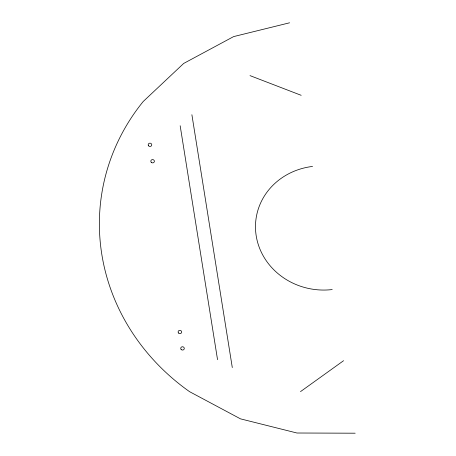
<?xml version="1.0" encoding="UTF-8"?>
<svg xmlns="http://www.w3.org/2000/svg" width="456" height="456" viewBox="0 0 456 456"><rect width="100%" height="100%" fill="white"/><g stroke="black" fill="none" stroke-linecap="round" stroke-linejoin="round"><path stroke-width="0.68" d="M300.498 391.624L343.585 360.69M289.594 22.8L233.62 36.6L183.694 63.435L143.218 101.494A223.28 206.579 7.5 0 0 189.593 391.687L240.489 418.853L296.964 433.012L355.173 433.2M250.002 75.616L301.177 95.31M191.89 114.724L232.292 367.565M180.166 125.748L217.546 359.698M332.219 289.56A66.986 61.976 7.5 0 1 256.209 235.889A66.986 61.976 7.5 0 1 312.542 166.44M181.112 349.41A1.784 1.653 7.5 0 0 184.167 349.045A1.784 1.653 7.5 0 0 182.246 346.765A1.784 1.653 7.5 0 0 181.112 349.41M178.49 332.994A1.784 1.653 7.5 0 0 181.545 332.629A1.784 1.653 7.5 0 0 179.624 330.349A1.784 1.653 7.5 0 0 178.49 332.994M151.204 162.233A1.784 1.653 7.5 0 0 154.259 161.869A1.784 1.653 7.5 0 0 152.338 159.589A1.784 1.653 7.5 0 0 151.204 162.233M148.576 145.817A1.784 1.653 7.5 0 0 151.637 145.453A1.784 1.653 7.5 0 0 149.716 143.173A1.784 1.653 7.5 0 0 148.576 145.817"/></g></svg>
